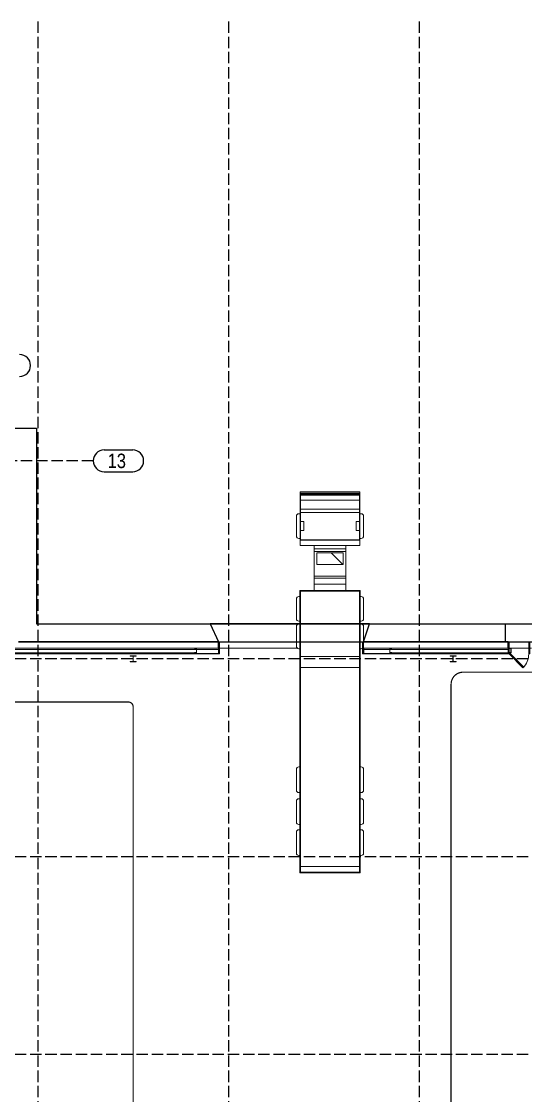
# Model space of a CAD drawing. Header units: millimetres. Extents: x 91119 to 792617, y 23924 to 150567.
# Drawn here: x 711927 to 732800, y 99942 to 144437 of the extents above; entities that cross this region are included whole.
import ezdxf

# ---------------------------------------------------------------- set-up
doc = ezdxf.new("R2010")
doc.units = ezdxf.units.MM
doc.header["$LTSCALE"] = 100
for name, pattern in [('121217 IES and EMR$0$XKITLINE00', [0]), ('121217 IES and EMR$0$XKITLINE03', [6.299213, 4.724409, -1.574803]), ('DASHED', [19.05, 12.7, -6.35])]:
    doc.linetypes.add(name, pattern=pattern)
doc.layers.add('121217 IES and EMR$0$G3 Fab Prts-22 Door-Plan', color=7, linetype='Continuous', lineweight=5)
for name, color, linetype in [('121217 IES and EMR$0$grid', 8, 'Continuous'), ('121217 IES and EMR$0$layout', 8, 'Continuous'), ('121217 IES and EMR$0$Xref', 8, 'Continuous'), ('FA', 1, 'Continuous')]:
    doc.layers.add(name, color=color, linetype=linetype)
doc.styles.add('121217 IES and EMR$0$CENTURY_GOTHIC', font='GOTHIC.TTF')

# ---------------------------------------------------------------- blocks, each defined once
blk = doc.blocks.new('121217 IES and EMR$0$Group-128-1')
at = {"layer": '121217 IES and EMR$0$G3 Fab Prts-22 Door-Plan', "color": 7, "linetype": 'Continuous', "lineweight": 5, "transparency": 33554687}
for p, q in [((-3000, 250.5), (-3000, -250.5)), ((3000, 250.5), (3000, -250.5))]:
    blk.add_line(p, q, dxfattribs=at)
blk = doc.blocks.new('121217 IES and EMR$0$Group-129-1')
at = {"layer": '121217 IES and EMR$0$G3 Fab Prts-22 Door-Plan', "color": 7, "linetype": 'Continuous', "lineweight": 5, "transparency": 33554687, "flags": 128}
for points in [[(-3000, 250.5), (-2958, 250.5), (-2958, -250.5), (-3000, -250.5)], [(2958, 250.5), (3000, 250.5), (3000, -250.5), (2958, -250.5)]]:
    blk.add_lwpolyline(points, close=True, dxfattribs=at)
blk = doc.blocks.new('121217 IES and EMR$0$Group-135-1')
at = {"layer": '121217 IES and EMR$0$G3 Fab Prts-22 Door-Plan', "color": 7, "linetype": 'Continuous', "lineweight": 5, "transparency": 33554687, "flags": 128}
blk.add_lwpolyline([(-408, 250), (169, 827), (200, 796), (-377, 219)], close=True, dxfattribs=at)
blk = doc.blocks.new('121217 IES and EMR$0$Group-136-1')
at = {"layer": '121217 IES and EMR$0$G3 Fab Prts-22 Door-Plan', "color": 7, "linetype": 'Continuous', "lineweight": 5, "transparency": 33554687}
for p, q in [((-408, 250), (169, 827)), ((-377, 219), (200, 796)), ((169, 827), (200, 796)), ((-408, 250), (-377, 219))]:
    blk.add_line(p, q, dxfattribs=at)
at = {"layer": '121217 IES and EMR$0$G3 Fab Prts-22 Door-Plan', "color": 7, "transparency": 33554687}
blk.add_blockref('121217 IES and EMR$0$Group-135-1', (0, 0), dxfattribs=at)
blk = doc.blocks.new('121217 IES and EMR$0$Group-131-1')
at = {"layer": '121217 IES and EMR$0$G3 Fab Prts-22 Door-Plan', "color": 7, "linetype": 'Continuous', "lineweight": 5, "transparency": 33554687}
for p, q in [((-450, 250.5), (-450, -250.5)), ((450, 250.5), (450, -250.5))]:
    blk.add_line(p, q, dxfattribs=at)
blk = doc.blocks.new('121217 IES and EMR$0$Group-132-1')
at = {"layer": '121217 IES and EMR$0$G3 Fab Prts-22 Door-Plan', "color": 7, "linetype": 'Continuous', "lineweight": 5, "transparency": 33554687, "flags": 128}
for points in [[(-450, 250.5), (-408, 250.5), (-408, -250.5), (-450, -250.5)], [(408, 250.5), (450, 250.5), (450, -250.5), (408, -250.5)]]:
    blk.add_lwpolyline(points, close=True, dxfattribs=at)

msp = doc.modelspace()

# ---------------------------------------------------------------- linework, layer by layer
at = {"layer": '121217 IES and EMR$0$grid', "linetype": '121217 IES and EMR$0$XKITLINE03'}
for p, q in [((712602, 144437), (712602, 31436)), ((720502, 144437), (720502, 31436)), ((728402, 144437), (728402, 31436)), ((714895, 126236), (643432, 126236)), ((768187, 118036), (614302, 118036)), ((768187, 109836), (614302, 109836)), ((768187, 101636), (614302, 101636))]:
    msp.add_line(p, q, dxfattribs=at)
at = {"layer": '121217 IES and EMR$0$grid', "linetype": '121217 IES and EMR$0$XKITLINE00'}
for p, q in [((715345, 126686), (716532, 126686)), ((715345, 125786), (716532, 125786))]:
    msp.add_line(p, q, dxfattribs=at)
for centre, start, end in [((711851, 130186), 270, 90), ((715345, 126236), 90, 270), ((716532, 126236), 270, 90)]:
    msp.add_arc(centre, 450, start, end, dxfattribs=at)
at = {"layer": '121217 IES and EMR$0$layout', "transparency": 33554687}
for p, q in [((698415, 127586), (712553, 127586)), ((698415, 127586), (712553, 127586)), ((712553, 127586), (712553, 119486)), ((712553, 127586), (712553, 119486)), ((712553, 119486), (733377, 119486)), ((712553, 119486), (731959, 119486)), ((731959, 119486), (731959, 118736)), ((711803, 118736), (734127, 118736)), ((720088, 118736), (711803, 118736)), ((732075, 118736), (726088, 118736)), ((720088, 118235), (711302, 118235)), ((732075, 118235), (726088, 118235))]:
    msp.add_line(p, q, dxfattribs=at)
at = {"layer": '121217 IES and EMR$0$layout'}
for p, q in [((726338, 119486), (719745, 119486)), ((719745, 119486), (720092, 118736)), ((726088, 118736), (726338, 119486)), ((711803, 118736), (756706, 118736)), ((720088, 118486), (720088, 118736)), ((720088, 118736), (720088, 118736)), ((720088, 118736), (720088, 118736)), ((720088, 118486), (720088, 118235)), ((720092, 118736), (726088, 118736)), ((726088, 118486), (726088, 118736)), ((726088, 118736), (726088, 118736)), ((726088, 118736), (726088, 118736)), ((726088, 118486), (726088, 118235)), ((732075, 118486), (732075, 118736)), ((732075, 118736), (732075, 118736)), ((732075, 118736), (732075, 118736)), ((732075, 118486), (732075, 118235)), ((720088, 118235), (720088, 118235)), ((720088, 118235), (720088, 118235)), ((726088, 118235), (726088, 118235)), ((726088, 118235), (726088, 118235)), ((732075, 118235), (732075, 118235)), ((732075, 118235), (732075, 118235))]:
    msp.add_line(p, q, dxfattribs=at)
at = {"layer": '121217 IES and EMR$0$layout', "linetype": 'Continuous', "lineweight": 5, "transparency": 33554687}
for p, q in [((720088, 118420), (711487, 118420)), ((720088, 118420), (711487, 118420)), ((720088, 118736), (720130, 118736)), ((720130, 118235), (720130, 118736)), ((726088, 118736), (726046, 118736)), ((726046, 118235), (726046, 118736)), ((732075, 118420), (726088, 118420)), ((732075, 118736), (732117, 118736)), ((732117, 118235), (732117, 118736)), ((720088, 118235), (720130, 118235)), ((726088, 118235), (726046, 118235)), ((732075, 118235), (732117, 118235))]:
    msp.add_line(p, q, dxfattribs=at)
msp.add_arc((732117, 118235), 816, 315, 0, dxfattribs=at)
at = {"layer": '121217 IES and EMR$0$Xref', "linetype": 'Continuous', "lineweight": 20}
for p, q in [((725937, 124949), (723469, 124949)), ((723469, 124949), (723469, 124921)), ((723469, 124921), (723469, 124901)), ((725937, 124901), (723469, 124901)), ((723469, 124901), (723469, 124864)), ((723469, 124754), (723469, 124864)), ((723469, 124864), (725937, 124864)), ((723469, 124626), (723469, 124754)), ((723469, 124598), (723469, 124626)), ((723469, 124598), (723475, 124598)), ((723469, 124499), (723469, 124598)), ((723475, 124858), (725931, 124858)), ((723475, 124754), (723475, 124858)), ((725931, 124820), (723475, 124820)), ((723475, 124626), (723475, 124754)), ((723475, 124598), (723475, 124626)), ((725931, 124602), (723475, 124602)), ((723475, 124499), (723475, 124598)), ((725931, 124754), (725931, 124858)), ((725931, 124626), (725931, 124754)), ((725931, 124598), (725931, 124626)), ((725931, 124598), (725937, 124598)), ((725931, 124499), (725931, 124598)), ((725937, 124949), (725937, 124921)), ((725937, 124921), (725937, 124901)), ((725937, 124901), (725937, 124864)), ((725937, 124754), (725937, 124864)), ((725937, 124626), (725937, 124754)), ((725937, 124598), (725937, 124626)), ((725937, 124499), (725937, 124598)), ((723469, 124476), (723469, 124499)), ((723475, 124499), (723469, 124499)), ((723469, 124186), (723469, 124476)), ((723469, 124163), (723469, 124186)), ((723469, 124139), (723469, 124163)), ((723475, 124163), (723469, 124163)), ((723475, 124476), (723475, 124499)), ((723475, 124186), (723475, 124476)), ((725931, 124233), (723475, 124233)), ((723475, 124163), (723475, 124186)), ((723475, 124139), (723475, 124163)), ((725931, 124476), (725931, 124499)), ((725937, 124499), (725931, 124499)), ((725931, 124186), (725931, 124476)), ((725931, 124163), (725931, 124186)), ((725931, 124139), (725931, 124163)), ((725937, 124163), (725931, 124163)), ((725937, 124476), (725937, 124499)), ((725937, 124186), (725937, 124476)), ((725937, 124163), (725937, 124186)), ((725937, 124139), (725937, 124163)), ((723313, 123122), (723313, 123944)), ((723469, 124044), (723413, 124044)), ((723469, 123633), (723469, 124139)), ((723475, 123633), (723475, 124139)), ((725931, 124091), (723475, 124091)), ((723475, 123722), (723613, 123722)), ((723613, 123722), (723613, 123343)), ((725793, 123722), (725931, 123722)), ((725793, 123343), (725793, 123722)), ((725931, 123633), (725931, 124139)), ((725937, 123633), (725937, 124139)), ((725993, 124044), (725937, 124044)), ((726093, 123122), (726093, 123944)), ((723469, 123563), (723469, 123633)), ((723469, 123563), (723475, 123563)), ((723469, 123455), (723469, 123563)), ((723469, 123455), (723469, 123386)), ((723469, 123455), (723475, 123455)), ((723469, 123386), (723469, 123067)), ((723475, 123563), (723475, 123633)), ((723475, 123455), (723475, 123563)), ((723475, 123455), (723475, 123386)), ((723475, 123386), (723475, 123067)), ((723613, 123343), (723475, 123343)), ((725931, 123343), (725793, 123343)), ((725931, 123563), (725931, 123633)), ((725931, 123563), (725937, 123563)), ((725931, 123455), (725931, 123563)), ((725931, 123455), (725931, 123386)), ((725931, 123455), (725937, 123455)), ((725931, 123386), (725931, 123067)), ((725937, 123563), (725937, 123633)), ((725937, 123455), (725937, 123563)), ((725937, 123455), (725937, 123386)), ((725937, 123386), (725937, 123067)), ((723413, 123022), (723469, 123022)), ((723469, 123067), (723469, 122998)), ((723469, 122952), (723469, 122998)), ((723475, 122998), (723469, 122998)), ((723469, 122952), (723469, 122728)), ((725937, 122952), (723469, 122952)), ((723475, 123067), (723475, 122998)), ((723475, 122958), (723475, 122998)), ((725931, 122958), (723475, 122958)), ((725931, 123067), (725931, 122998)), ((725937, 122998), (725931, 122998)), ((725931, 122958), (725931, 122998)), ((725937, 123067), (725937, 122998)), ((725937, 123022), (725993, 123022)), ((725937, 122952), (725937, 122998)), ((725937, 122952), (725937, 122728)), ((724043, 122728), (723469, 122728)), ((724043, 122729), (725363, 122729)), ((724043, 122724), (724043, 122729)), ((725363, 122724), (724043, 122724)), ((724043, 122588), (724043, 122724)), ((725363, 122588), (724043, 122588)), ((724043, 122485), (724043, 122588)), ((725363, 122485), (724043, 122485)), ((724043, 121454), (724043, 122485)), ((724153, 121942), (724153, 122430)), ((724153, 122430), (725253, 122430)), ((725253, 121942), (725253, 122430)), ((725363, 122724), (725363, 122729)), ((725937, 122728), (725363, 122728)), ((725363, 122588), (725363, 122724)), ((725363, 122485), (725363, 122588)), ((725363, 121454), (725363, 122485)), ((725253, 121942), (724153, 121942)), ((725363, 121454), (724043, 121454)), ((724043, 121371), (724043, 121454)), ((725363, 121371), (724043, 121371)), ((724043, 120863), (724043, 121371)), ((725358, 121121), (724048, 121121)), ((724048, 120863), (724048, 121121)), ((725358, 120863), (725358, 121121)), ((725363, 121371), (725363, 121454)), ((725363, 120863), (725363, 121371)), ((723460, 120614), (723413, 120614)), ((723460, 120863), (725946, 120863)), ((723460, 109174), (723460, 120863)), ((725926, 120843), (723480, 120843)), ((723480, 120843), (725926, 120843)), ((723480, 109194), (723480, 120843)), ((725926, 109194), (725926, 120843)), ((725946, 109174), (725946, 120863)), ((725993, 120614), (725946, 120614)), ((723313, 119693), (723313, 120514)), ((726093, 119693), (726093, 120514)), ((723313, 118554), (723313, 119376)), ((723413, 119593), (723460, 119593)), ((723460, 119476), (723413, 119476)), ((725946, 119593), (725993, 119593)), ((725993, 119476), (725946, 119476)), ((726093, 118554), (726093, 119376)), ((719087, 118476), (711490, 118476)), ((723350, 118476), (719177, 118476)), ((723413, 118454), (723460, 118454)), ((725946, 118454), (725993, 118454)), ((727177, 118476), (726055, 118476)), ((727267, 118476), (732112, 118476)), ((733052, 118476), (732202, 118476)), ((711290, 118276), (719087, 118276)), ((725926, 118129), (723480, 118129)), ((732112, 118276), (727267, 118276)), ((725926, 117676), (723480, 117676)), ((723460, 113556), (723413, 113556)), ((725993, 113556), (725946, 113556)), ((723313, 112589), (723313, 113456)), ((726093, 112589), (726093, 113456)), ((723313, 111270), (723313, 112137)), ((723413, 112489), (723460, 112489)), ((723460, 112237), (723413, 112237)), ((725946, 112489), (725993, 112489)), ((725993, 112237), (725946, 112237)), ((726093, 112137), (726093, 111270)), ((723313, 109985), (723313, 110852)), ((723413, 111170), (723460, 111170)), ((723460, 110952), (723413, 110952)), ((725946, 111170), (725993, 111170)), ((725993, 110952), (725946, 110952)), ((726093, 110852), (726093, 109985)), ((723413, 109885), (723460, 109885)), ((725946, 109885), (725993, 109885)), ((725946, 109174), (723460, 109174)), ((725926, 109434), (723480, 109434)), ((725926, 109194), (723480, 109194))]:
    msp.add_line(p, q, dxfattribs=at)
at = {"layer": '121217 IES and EMR$0$Xref', "linetype": 'Continuous', "lineweight": 0}
for p, q in [((724224, 122958), (724230, 122952)), ((725638, 122958), (725644, 122952)), ((724752, 122430), (725240, 121942)), ((723491, 120863), (723511, 120843)), ((724905, 120863), (724925, 120843)), ((725926, 119842), (725946, 119822)), ((723460, 119480), (723480, 119460)), ((725926, 118428), (725946, 118408)), ((716616, 117924), (716604, 117912)), ((723460, 118065), (723480, 118045)), ((723460, 116651), (723480, 116631)), ((725926, 117014), (725946, 116994)), ((725926, 115599), (725946, 115579)), ((723460, 115237), (723480, 115217)), ((725926, 114185), (725946, 114165)), ((723460, 113823), (723480, 113803)), ((725926, 112771), (725946, 112751)), ((723460, 112409), (723480, 112389)), ((725926, 111357), (725946, 111337)), ((723460, 110994), (723480, 110974)), ((725926, 109943), (725946, 109923)), ((723460, 109580), (723480, 109560)), ((723846, 109194), (723866, 109174)), ((725260, 109194), (725280, 109174))]:
    msp.add_line(p, q, dxfattribs=at)
at = {"layer": '121217 IES and EMR$0$Xref', "linetype": 'Continuous', "lineweight": 15}
for p, q in [((719087, 118476), (719177, 118476)), ((719087, 118462), (719087, 118476)), ((719158, 118462), (719087, 118462)), ((719170, 118302), (719170, 118450)), ((719177, 118476), (719177, 118276)), ((727177, 118276), (727177, 118476)), ((727177, 118476), (727267, 118476)), ((727184, 118450), (727184, 118302)), ((727267, 118462), (727196, 118462)), ((727267, 118476), (727267, 118462)), ((732112, 118476), (732112, 118462)), ((732112, 118476), (732202, 118476)), ((732112, 118462), (732183, 118462)), ((732195, 118450), (732195, 118302)), ((732202, 118276), (732202, 118476)), ((716423, 118161), (716423, 118149)), ((716681, 118161), (716423, 118161)), ((716423, 118149), (716533, 118149)), ((716533, 117924), (716423, 117924)), ((716423, 117924), (716423, 117912)), ((716546, 118137), (716546, 117936)), ((716558, 117936), (716558, 118137)), ((716570, 118149), (716681, 118149)), ((716681, 117924), (716570, 117924)), ((716681, 118149), (716681, 118161)), ((716681, 117912), (716681, 117924)), ((719087, 118276), (719087, 118290)), ((719087, 118290), (719158, 118290)), ((719177, 118276), (719087, 118276)), ((727267, 118276), (727177, 118276)), ((727196, 118290), (727267, 118290)), ((727267, 118290), (727267, 118276)), ((729673, 118161), (729673, 118149)), ((729931, 118161), (729673, 118161)), ((729673, 118149), (729783, 118149)), ((729673, 117924), (729673, 117912)), ((729783, 117924), (729673, 117924)), ((729796, 118137), (729796, 117936)), ((729808, 117936), (729808, 118137)), ((729820, 118149), (729931, 118149)), ((729931, 117924), (729820, 117924)), ((729931, 118149), (729931, 118161)), ((729931, 117912), (729931, 117924)), ((732112, 118290), (732112, 118276)), ((732183, 118290), (732112, 118290)), ((732112, 118276), (732202, 118276)), ((716423, 117912), (716681, 117912)), ((729673, 117912), (729931, 117912))]:
    msp.add_line(p, q, dxfattribs=at)
at = {"layer": '121217 IES and EMR$0$Xref', "linetype": 'Continuous', "lineweight": 20}
for centre, start, end in [((723413, 123944), 90, 180), ((725993, 123944), 0, 90), ((723413, 123122), 180, 270), ((725993, 123122), 270, 0), ((723413, 120514), 90, 180), ((725993, 120514), 0, 90), ((723413, 119693), 180, 270), ((725993, 119693), 270, 0), ((723413, 119376), 90, 180), ((725993, 119376), 0, 90), ((723413, 118554), 180, 270), ((725993, 118554), 270, 0), ((723413, 113456), 90, 180), ((725993, 113456), 0, 90), ((723413, 112589), 180, 270), ((725993, 112589), 270, 0), ((723413, 112137), 90, 180), ((725993, 112137), 0, 90), ((723413, 111270), 180, 270), ((725993, 111270), 270, 0), ((723413, 110852), 90, 180), ((725993, 110852), 0, 90), ((723413, 109985), 180, 270), ((725993, 109985), 270, 0)]:
    msp.add_arc(centre, 100, start, end, dxfattribs=at)
at = {"layer": '121217 IES and EMR$0$Xref', "linetype": 'Continuous', "lineweight": 15}
for centre, radius, start, end in [((719158, 118450), 12, 0, 90), ((727196, 118450), 12, 90, 180), ((732183, 118450), 12, 0, 90), ((716533, 118137), 12.7, 0, 90), ((716533, 117936), 12.7, 270, 0), ((716570, 118137), 12.7, 90, 180), ((716570, 117936), 12.7, 180, 270), ((719158, 118302), 12, 270, 0), ((727196, 118302), 12, 180, 270), ((729783, 118137), 12.7, 0, 90), ((729783, 117936), 12.7, 270, 0), ((729820, 118137), 12.7, 90, 180), ((729820, 117936), 12.7, 180, 270), ((732183, 118302), 12, 270, 0)]:
    msp.add_arc(centre, radius, start, end, dxfattribs=at)
at = {"layer": 'FA', "linetype": 'DASHED', "ltscale": 0.5, "const_width": 50}
for points in [[(737203, 117480), (730218, 117480, 0.414214), (729718, 116980), (729718, 36437)], [(710139, 116873), (710139, 116444, 0.414214), (710339, 116244), (716351, 116244, -0.414214), (716551, 116044), (716551, 36437)]]:
    msp.add_lwpolyline(points, format="xyb", dxfattribs=at)

# ---------------------------------------------------------------- block references
at = {"layer": '121217 IES and EMR$0$layout', "transparency": 33554687, "rotation": 180.0000443962296}
for name in ['121217 IES and EMR$0$Group-128-1', '121217 IES and EMR$0$Group-129-1']:
    msp.add_blockref(name, (723088, 118486), dxfattribs=at)
at = {"layer": '121217 IES and EMR$0$layout', "extrusion": (0, 0, -1), "zscale": -1, "rotation": 179.9999556037704}
for name in ['121217 IES and EMR$0$Group-131-1', '121217 IES and EMR$0$Group-132-1', '121217 IES and EMR$0$Group-136-1']:
    msp.add_blockref(name, (-732525, 118486), dxfattribs=at)

# ---------------------------------------------------------------- texts
at = {"layer": '121217 IES and EMR$0$grid', "style": '121217 IES and EMR$0$CENTURY_GOTHIC', "width": 0.85}
msp.add_text('13', height=600, dxfattribs=at).set_placement((715495, 125936))

doc.saveas('drawing.dxf')
